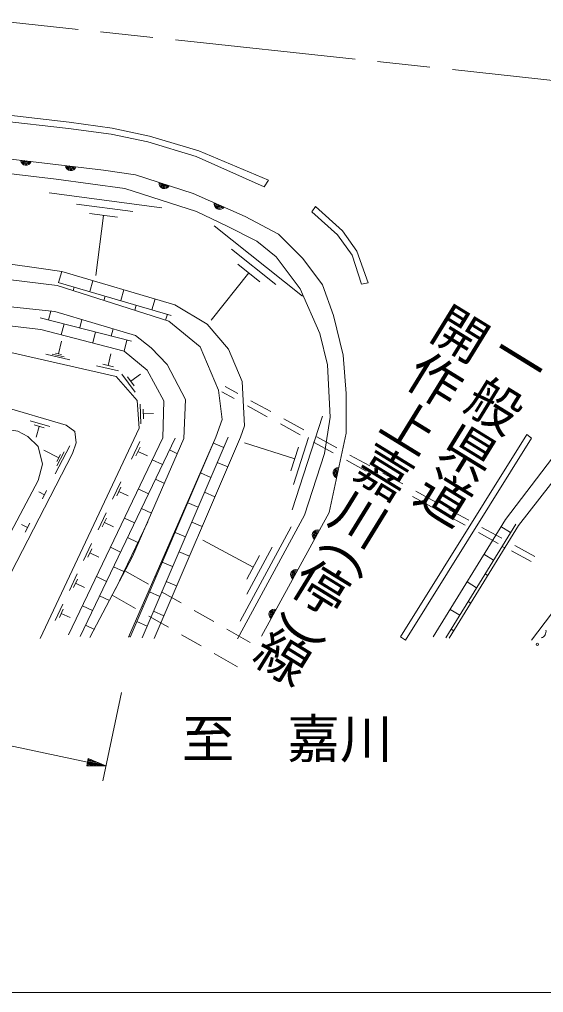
# Model space of a CAD drawing. Units: millimetres, scale not verified. Extents: x 40000 to 680000, y 20000 to 380000.
# Drawn here: x 285440 to 320234, y 205000 to 269633 of the extents above; entities that cross this region are included whole.
import ezdxf
from ezdxf.enums import TextEntityAlignment as Align

# ---------------------------------------------------------------- set-up
doc = ezdxf.new("R2010")
doc.units = ezdxf.units.MM
doc.header["$LTSCALE"] = 1000
doc.linetypes.add('CHAIN', pattern=[18.5, 12, -1.5, 3.5, -1.5])
for name, color, linetype, lineweight in [('M-BGD', 7, 'Continuous', 13), ('M-BMK', 2, 'CHAIN', 13), ('M-STR-HTXT', 7, 'Continuous', 13), ('M-STR-STRD', 7, 'Continuous', 13), ('M-TTL-BAND', 7, 'Continuous', 13)]:
    doc.layers.add(name, color=color, linetype=linetype, lineweight=lineweight)
doc.layers.add('M-BGD-HTXT', color=7, linetype='Continuous')
doc.styles.add('ＭＳ ゴシック', font='')
doc.styles.get('ＭＳ ゴシック').set_extended_font_data('MS Gothic')

msp = doc.modelspace()

# ---------------------------------------------------------------- linework, layer by layer
at = {"layer": 'M-BGD'}
for p, q in [((287418, 258110), (294893, 257127)), ((289221, 257366), (292959, 256874)), ((290090, 256745), (291959, 256499)), ((291024, 256622), (290500, 252636)), ((298362, 255930), (304237, 251243)), ((299518, 254366), (302455, 252023)), ((299940, 253389), (301409, 252217)), ((288249, 252882), (288039, 252162)), ((288249, 252882), (295763, 250685)), ((300674, 252803), (298175, 249670)), ((287787, 250227), (265419, 252687)), ((288012, 252170), (295504, 249980)), ((290313, 252278), (290102, 251559)), ((287946, 251971), (295359, 249587)), ((289070, 251860), (289003, 251631)), ((292376, 251675), (292166, 250955)), ((291134, 251257), (291051, 250972)), ((294440, 251072), (294230, 250352)), ((287364, 249681), (287513, 250257)), ((293198, 250654), (293098, 250314)), ((292868, 248261), (286817, 249822)), ((289446, 249144), (289588, 249695)), ((295261, 250051), (295146, 249655)), ((288218, 248686), (288405, 249412)), ((290300, 248149), (290487, 248875)), ((291528, 248606), (291651, 249085)), ((288031, 247423), (288224, 248271)), ((292381, 247611), (292569, 248338)), ((288778, 247030), (287187, 247392)), ((288404, 247227), (287609, 247407)), ((288230, 247378), (287832, 247468)), ((291331, 246653), (291506, 247424)), ((292010, 246295), (290563, 246624)), ((291692, 246571), (290969, 246735)), ((293123, 244886), (292226, 246079)), ((293058, 245304), (292609, 245901)), ((292834, 245602), (293470, 246081)), ((299927, 244791), (299102, 245244)), ((299695, 244452), (298870, 244905)), ((293501, 242776), (293460, 244078)), ((293664, 243107), (293644, 243758)), ((294948, 241837), (295019, 244296)), ((301887, 243249), (300572, 243971)), ((302118, 243589), (300803, 244310)), ((293654, 243432), (294348, 243454)), ((304310, 242386), (302995, 243108)), ((305556, 243294), (303542, 237053)), ((286140, 242978), (287465, 242587)), ((286420, 242703), (287082, 242508)), ((286751, 242605), (286542, 241899)), ((304079, 242047), (302764, 242768)), ((288692, 228754), (294948, 241837)), ((289475, 228654), (295768, 241813)), ((298466, 241885), (292671, 228604)), ((298481, 241885), (292779, 228599)), ((299297, 241885), (293577, 228558)), ((294376, 228517), (300113, 241885)), ((304636, 241868), (303629, 238748)), ((306502, 241183), (305187, 241905)), ((288781, 241315), (287813, 239445)), ((292868, 240419), (293424, 241597)), ((293164, 240640), (293442, 241229)), ((299000, 241192), (298311, 241488)), ((303717, 240442), (300389, 241516)), ((303968, 241222), (303465, 239662)), ((306270, 240844), (304955, 241565)), ((288048, 240509), (287050, 241025)), ((288169, 240743), (287927, 240275)), ((288414, 240912), (287930, 239977)), ((293303, 240934), (293931, 240638)), ((295398, 241038), (295921, 240788)), ((297887, 240500), (297866, 240509)), ((308693, 239980), (307378, 240702)), ((294257, 240392), (294934, 240069)), ((299265, 239909), (298576, 240205)), ((308462, 239641), (307147, 240363)), ((298152, 239217), (297463, 239513)), ((310654, 238438), (309339, 239160)), ((310885, 238778), (309570, 239499)), ((291616, 237767), (292163, 238925)), ((291907, 237984), (292180, 238563)), ((294470, 239099), (295060, 238817)), ((297039, 238525), (297006, 238539)), ((287101, 238068), (286733, 238259)), ((287243, 238344), (286958, 237793)), ((292044, 238273), (292661, 237982)), ((293330, 238452), (294006, 238129)), ((298417, 237933), (297728, 238229)), ((312845, 237235), (311530, 237957)), ((313077, 237575), (311762, 238296)), ((297304, 237241), (296615, 237537)), ((290654, 235729), (291193, 236871)), ((293543, 237159), (294200, 236845)), ((296191, 236549), (296146, 236568)), ((315037, 236033), (313722, 236754)), ((315268, 236372), (313953, 237094)), ((285969, 235882), (285578, 236084)), ((286121, 236175), (285817, 235588)), ((290941, 235942), (291211, 236513)), ((291076, 236228), (291685, 235941)), ((291809, 231795), (293951, 236275)), ((292402, 236513), (293079, 236189)), ((297569, 235957), (296880, 236253)), ((303485, 235929), (300099, 229665)), ((312902, 228619), (317700, 236422)), ((313741, 228551), (318384, 236103)), ((313972, 228532), (318567, 236017)), ((317406, 235945), (318045, 235552)), ((293755, 235866), (293770, 235859)), ((296456, 235265), (295767, 235561)), ((317228, 234830), (315913, 235552)), ((317460, 235169), (316145, 235891)), ((289700, 233706), (290231, 234832)), ((292615, 235219), (293292, 234896)), ((300956, 233249), (297615, 235055)), ((317482, 234636), (317654, 234531)), ((319652, 233966), (318337, 234688)), ((289983, 233917), (290249, 234480)), ((290116, 234198), (290716, 233915)), ((291475, 234573), (292151, 234250)), ((295343, 234573), (295286, 234598)), ((296721, 233982), (296032, 234277)), ((302221, 234589), (300528, 231457)), ((301380, 234032), (300533, 232466)), ((316280, 234113), (316919, 233720)), ((319420, 233627), (318105, 234349)), ((292828, 233926), (292905, 233889)), ((295608, 233290), (294919, 233585)), ((288752, 231698), (289277, 232809)), ((291687, 233280), (292364, 232956)), ((292442, 233005), (293998, 232117)), ((316356, 232805), (316529, 232698)), ((289031, 231906), (289294, 232462)), ((289162, 232184), (289755, 231904)), ((290547, 232634), (291224, 232310)), ((294495, 232598), (294426, 232627)), ((295873, 232006), (295184, 232302)), ((315154, 232282), (315793, 231889)), ((291597, 231390), (293153, 230502)), ((291900, 231986), (291907, 231983)), ((294760, 231314), (294071, 231610)), ((294866, 231621), (296169, 230878)), ((287812, 229706), (288329, 230802)), ((290760, 231340), (291409, 231030)), ((315230, 230973), (315404, 230866)), ((288087, 229911), (288346, 230459)), ((288217, 230185), (288801, 229909)), ((289620, 230694), (290296, 230370)), ((293647, 230622), (293566, 230656)), ((295025, 230030), (294336, 230326)), ((297038, 230382), (298340, 229638)), ((314028, 230450), (314667, 230057)), ((293912, 229338), (293223, 229634)), ((294022, 230007), (295325, 229263)), ((289832, 229401), (290411, 229124)), ((299209, 229143), (300765, 228255)), ((314104, 229142), (314280, 229034)), ((292799, 228646), (292707, 228686)), ((296193, 228767), (297496, 228024)), ((298364, 227528), (299920, 226640))]:
    msp.add_line(p, q, dxfattribs=at)
for points in [[(147158, 276791), (162122, 276191), (185575, 275367), (189737, 274992), (195546, 274139), (220633, 270136), (265807, 262622), (291024, 259630), (293133, 259312), (296963, 258084), (300431, 256552), (302628, 255367), (304261, 253763), (305561, 252000), (306284, 249977), (306934, 247333), (307136, 244789), (307136, 242159), (305995, 236885), (301500, 228662)], [(299925, 228503), (304362, 236711), (305684, 240808), (306060, 243207), (305886, 246689), (305381, 248770), (304066, 251747), (302476, 253872), (301190, 254898), (299232, 255902), (297194, 256885), (292440, 258416), (287881, 259016), (266963, 261494), (262902, 262188), (231659, 267188), (220482, 268915), (195604, 272809), (189593, 273749), (185445, 273994), (174130, 274558), (161984, 274999), (147111, 275694)], [(189670, 263951), (219827, 255396), (227830, 253453), (261284, 246912), (272495, 245361), (284187, 243971), (288536, 242688), (289106, 242260), (289213, 241511), (288964, 240798), (282654, 228607)], [(281228, 228750), (286682, 239016), (286968, 240086), (286682, 241262), (286005, 241939), (285328, 242296), (278377, 243365), (262728, 245254), (224693, 252776), (221609, 253364), (190151, 262365), (183182, 228768)], [(295019, 244296), (293914, 246328), (292381, 247611), (286856, 249037), (266038, 251479), (224706, 259571)], [(224581, 258359), (266003, 249911), (281830, 248200), (291865, 245918), (293255, 244314), (293397, 242478), (286803, 228505)], [(265836, 254630), (277252, 253272), (287946, 251971)], [(277165, 254457), (286876, 253098), (288249, 252882)], [(296361, 241797), (296467, 244399), (295255, 246716), (294186, 247821), (293152, 248641), (287787, 250227)], [(295763, 250685), (297902, 249385), (299318, 247737), (300229, 245584), (300373, 242636), (300113, 241885)], [(295359, 249587), (297440, 247882), (298654, 245020), (298899, 243069), (298466, 241885)], [(317700, 236422), (320821, 240526), (323683, 244052), (326284, 246798)], [(318567, 236017), (322107, 240569), (324477, 243344), (326602, 245411)], [(290122, 228572), (292938, 233954), (296361, 241797)], [(347996, 228467), (349326, 231675), (328314, 240360), (324268, 234767), (319441, 228409)]]:
    msp.add_lwpolyline(points, dxfattribs=at)
msp.add_circle((319817, 228134), 75, dxfattribs=at)
for centre, radius, start, end in [((285869, 260296), 354, 182.03233, 344.43751), ((285869, 260296), 283, 184.25637, 342.21347), ((285869, 260296), 212, 188.0027, 338.46715), ((285869, 260296), 142, 195.71443, 330.75542), ((285869, 260296), 100, 206.03209, 320.43775), ((288848, 259943), 354, 182.03233, 344.43751), ((288848, 259943), 283, 184.25637, 342.21347), ((288848, 259943), 212, 188.0027, 338.46715), ((288848, 259943), 142, 195.71443, 330.75542), ((288848, 259943), 100, 206.03209, 320.43775), ((295065, 258750), 354, 171.01352, 333.4187), ((295065, 258750), 283, 173.23756, 331.19466), ((295065, 258750), 212, 176.98389, 327.44834), ((295065, 258750), 142, 184.69562, 319.73661), ((295065, 258750), 100, 195.01328, 309.41894), ((298719, 257368), 354, 164.96796, 327.37314), ((298719, 257368), 283, 167.192, 325.1491), ((298719, 257368), 212, 170.93833, 321.40277), ((298719, 257368), 142, 178.65006, 313.69104), ((298719, 257368), 100, 188.96772, 303.37338), ((306618, 239510), 354, 86.58478, 248.98996), ((306618, 239510), 283, 88.80882, 246.76592), ((306618, 239510), 212, 92.55515, 243.0196), ((306618, 239510), 142, 100.26688, 235.30787), ((306618, 239510), 100, 110.58454, 224.9902), ((305234, 235380), 354, 70.13759, 232.54277), ((305234, 235380), 283, 72.36163, 230.31873), ((305234, 235380), 212, 76.10795, 226.5724), ((305234, 235380), 142, 83.81968, 218.86067), ((305234, 235380), 100, 94.13735, 208.54301), ((303795, 232747), 354, 70.13759, 232.54277), ((303795, 232747), 283, 72.36163, 230.31873), ((303795, 232747), 212, 76.10795, 226.5724), ((303795, 232747), 142, 83.81968, 218.86067), ((303795, 232747), 100, 94.13735, 208.54301), ((302356, 230115), 354, 70.13759, 232.54277), ((302356, 230115), 283, 72.36163, 230.31873), ((302356, 230115), 212, 76.10795, 226.5724), ((302356, 230115), 142, 83.81968, 218.86067), ((302356, 230115), 100, 94.13735, 208.54301), ((319975, 228975), 425, 283.73675, 13.98055)]:
    msp.add_arc(centre, radius, start, end, dxfattribs=at)
at = {"layer": 'M-BMK'}
msp.add_line((326118, 265020), (268373, 271218), dxfattribs=at)
at = {"layer": 'M-STR-HTXT'}
for p, q in [((215404, 236078), (289954, 220306)), ((292211, 224935), (290970, 219069)), ((290006, 220551), (289903, 220061)), ((290709, 220249), (289975, 220404)), ((289985, 220453), (290475, 220349)), ((290240, 220450), (289996, 220502)), ((291177, 220047), (290006, 220551)), ((291177, 220047), (289903, 220061)), ((290158, 220059), (289913, 220110)), ((289923, 220159), (290412, 220056)), ((290667, 220053), (289934, 220208)), ((289944, 220257), (290922, 220050)), ((291177, 220047), (289954, 220306)), ((289965, 220355), (290943, 220148))]:
    msp.add_line(p, q, dxfattribs=at)
at = {"layer": 'M-STR-STRD'}
for p, q in [((270113, 264508), (288699, 262390)), ((288699, 262390), (291522, 262020)), ((291522, 262020), (293964, 261499)), ((293964, 261499), (297170, 260527)), ((297170, 260527), (301695, 258514)), ((301695, 258514), (301963, 258951)), ((305099, 257202), (304841, 256864)), ((304841, 256864), (306554, 255336)), ((306554, 255336), (307526, 253982)), ((307526, 253982), (308151, 252061)), ((308151, 252061), (308596, 252145)), ((310735, 228619), (319116, 242058)), ((311080, 228410), (319445, 241829)), ((319445, 241829), (319116, 242058)), ((310735, 228619), (311080, 228410))]:
    msp.add_line(p, q, dxfattribs=at)
for points in [[(301963, 258951), (297353, 260902), (294080, 261877), (291594, 262412), (288733, 262802), (270200, 264963), (265807, 265541), (234680, 270598), (219694, 273127)], [(305099, 257202), (306876, 255584), (307830, 254240), (308596, 252145)]]:
    msp.add_lwpolyline(points, dxfattribs=at)
at = {"layer": 'M-TTL-BAND'}
msp.add_line((40000, 205000), (579000, 205000), dxfattribs=at)

# ---------------------------------------------------------------- texts
at = {"layer": 'M-BGD-HTXT', "style": 'ＭＳ ゴシック'}
for s, rotation, p in [('開', 328.377, (313647, 246979)), ('一', 328.377, (317605, 245315)), ('作', 328.377, (311964, 243911)), ('般', 328.377, (315921, 242247)), ('上', 328.377, (310280, 240842)), ('県', 328.377, (314238, 239179)), ('嘉', 328.377, (308596, 237774)), ('道', 328.377, (312554, 236110)), ('川', 328.377, (306912, 234706)), ('(', 234.825, (305484, 234959)), ('停', 328.377, (304386, 230103)), (')', 237.651, (302505, 229945)), ('線', 328.377, (301861, 225501))]:
    msp.add_text(s, height=2566, rotation=rotation, dxfattribs=at).set_placement(p, align=Align.BOTTOM_CENTER)
msp.add_text('至\u3000嘉川', height=2566, dxfattribs=at).set_placement((303220, 219811), align=Align.BOTTOM_CENTER)

doc.saveas('drawing.dxf')
